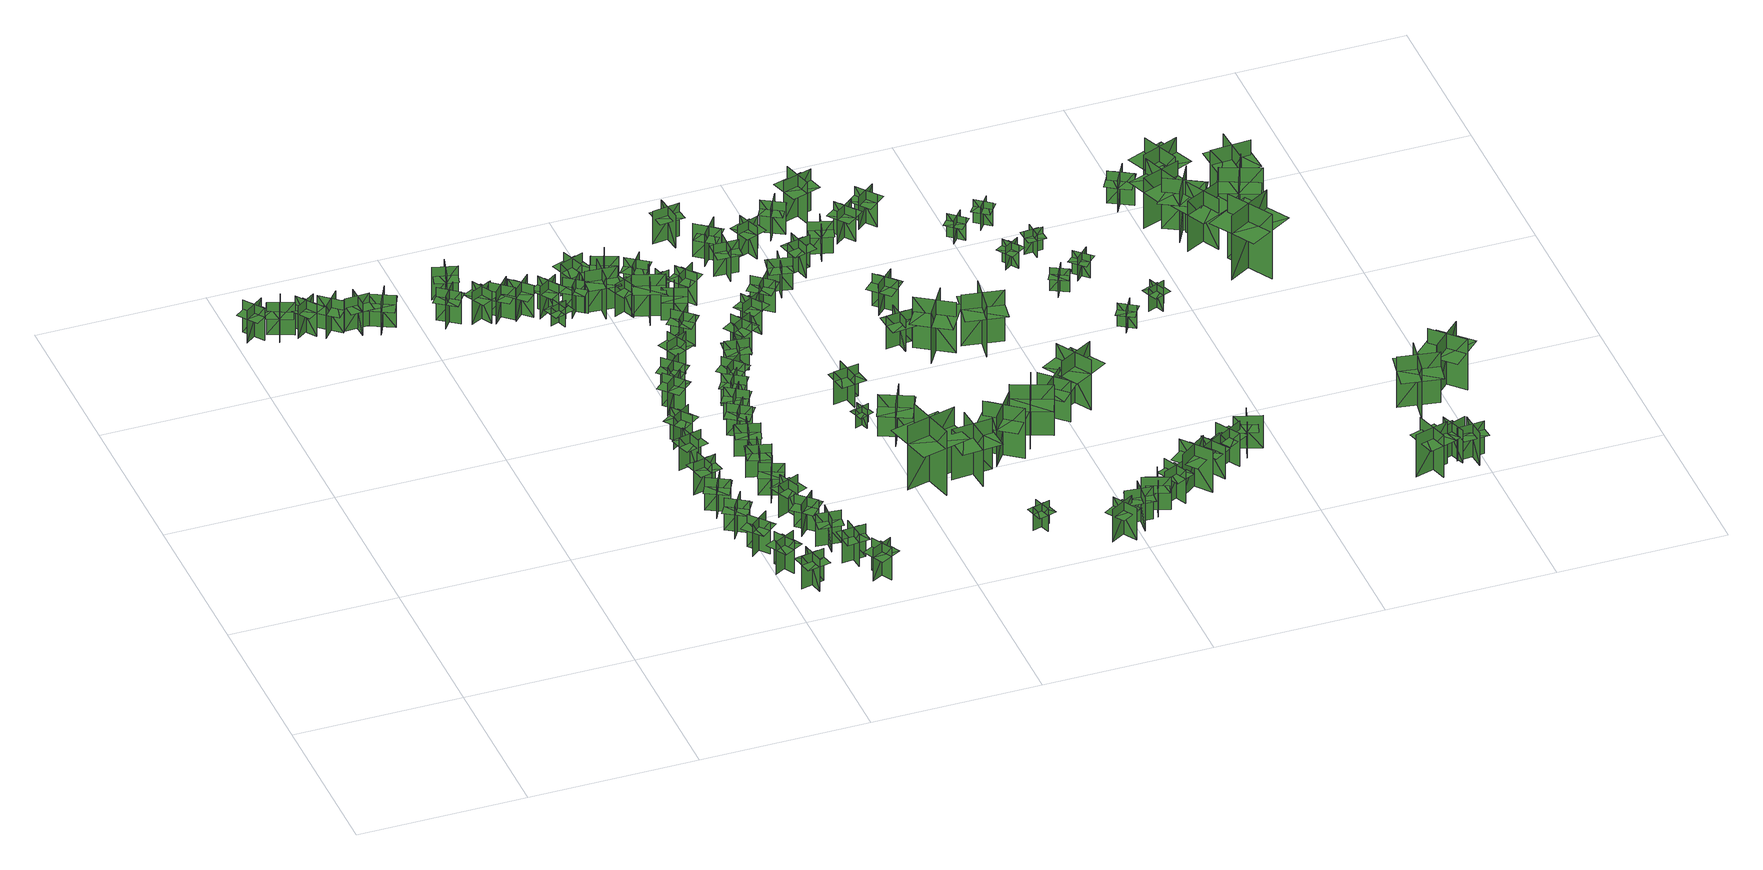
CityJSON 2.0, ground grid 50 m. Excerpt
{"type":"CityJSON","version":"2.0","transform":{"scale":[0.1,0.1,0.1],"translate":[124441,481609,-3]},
"CityObjects":{
"tree1":{"type":"SolitaryVegetationObject","geometry":[{"type":"MultiSurface","lod":"1","boundaries":[[[0,1,2]],[[0,2,3]],[[4,5,6]],[[4,6,7]],[[8,9,10]],[[8,10,11]],[[8,11,12]],[[8,12,13]]]}]},
"tree2":{"type":"SolitaryVegetationObject","geometry":[{"type":"MultiSurface","lod":"1","boundaries":[[[14,15,16]],[[14,16,17]],[[18,19,20]],[[18,20,21]],[[22,23,24]],[[22,24,25]],[[22,25,26]],[[22,26,27]]]}]},
"tree3":{"type":"SolitaryVegetationObject","geometry":[{"type":"MultiSurface","lod":"1","boundaries":[[[28,29,30]],[[28,30,31]],[[32,33,34]],[[32,34,35]],[[36,37,38]],[[36,38,39]],[[36,39,40]],[[36,40,41]]]}]},
"tree4":{"type":"SolitaryVegetationObject","geometry":[{"type":"MultiSurface","lod":"1","boundaries":[[[42,43,44]],[[42,44,45]],[[46,47,48]],[[46,48,49]],[[50,51,52]],[[50,52,53]],[[50,53,54]],[[50,54,55]]]}]},
"tree5":{"type":"SolitaryVegetationObject","geometry":[{"type":"MultiSurface","lod":"1","boundaries":[[[56,57,58]],[[56,58,59]],[[60,61,62]],[[60,62,63]],[[64,65,66]],[[64,66,67]],[[64,67,68]],[[64,68,69]]]}]},
"tree6":{"type":"SolitaryVegetationObject","geometry":[{"type":"MultiSurface","lod":"1","boundaries":[[[70,71,72]],[[70,72,73]],[[74,75,76]],[[74,76,77]],[[78,79,80]],[[78,80,81]],[[78,81,82]],[[78,82,83]]]}]},
"tree7":{"type":"SolitaryVegetationObject","geometry":[{"type":"MultiSurface","lod":"1","boundaries":[[[84,85,86]],[[84,86,87]],[[88,89,90]],[[88,90,91]],[[92,93,94]],[[92,94,95]],[[92,95,96]],[[92,96,97]]]}]},
"tree8":{"type":"SolitaryVegetationObject","geometry":[{"type":"MultiSurface","lod":"1","boundaries":[[[98,99,100]],[[98,100,101]],[[102,103,104]],[[102,104,105]],[[106,107,108]],[[106,108,109]],[[106,109,110]],[[106,110,111]]]}]},
"tree9":{"type":"SolitaryVegetationObject","geometry":[{"type":"MultiSurface","lod":"1","boundaries":[[[112,113,114]],[[112,114,115]],[[116,117,118]],[[116,118,119]],[[120,121,122]],[[120,122,123]],[[120,123,124]],[[120,124,125]]]}]},
"tree10":{"type":"SolitaryVegetationObject","geometry":[{"type":"MultiSurface","lod":"1","boundaries":[[[126,127,128]],[[126,128,129]],[[130,131,132]],[[130,132,133]],[[134,135,136]],[[134,136,137]],[[134,137,138]],[[134,138,139]]]}]},
"tree11":{"type":"SolitaryVegetationObject","geometry":[{"type":"MultiSurface","lod":"1","boundaries":[[[140,141,142]],[[140,142,143]],[[144,145,146]],[[144,146,147]],[[148,149,150]],[[148,150,151]],[[148,151,152]],[[148,152,153]]]}]},
"tree12":{"type":"SolitaryVegetationObject","geometry":[{"type":"MultiSurface","lod":"1","boundaries":[[[154,155,156]],[[154,156,157]],[[158,159,160]],[[158,160,161]],[[162,163,164]],[[162,164,165]],[[162,165,166]],[[162,166,167]]]}]},
"tree13":{"type":"SolitaryVegetationObject","geometry":[{"type":"MultiSurface","lod":"1","boundaries":[[[168,169,170]],[[168,170,171]],[[172,173,174]],[[172,174,175]],[[176,177,178]],[[176,178,179]],[[176,179,180]],[[176,180,181]]]}]},
"tree14":{"type":"SolitaryVegetationObject","geometry":[{"type":"MultiSurface","lod":"1","boundaries":[[[182,183,184]],[[182,184,185]],[[186,187,188]],[[186,188,189]],[[190,191,192]],[[190,192,193]],[[190,193,194]],[[190,194,195]]]}]},
"tree15":{"type":"SolitaryVegetationObject","geometry":[{"type":"MultiSurface","lod":"1","boundaries":[[[196,197,198]],[[196,198,199]],[[200,201,202]],[[200,202,203]],[[204,205,206]],[[204,206,207]],[[204,207,208]],[[204,208,209]]]}]},
"tree16":{"type":"SolitaryVegetationObject","geometry":[{"type":"MultiSurface","lod":"1","boundaries":[[[210,211,212]],[[210,212,213]],[[214,215,216]],[[214,216,217]],[[218,219,220]],[[218,220,221]],[[218,221,222]],[[218,222,223]]]}]},
"tree17":{"type":"SolitaryVegetationObject","geometry":[{"type":"MultiSurface","lod":"1","boundaries":[[[224,225,226]],[[224,226,227]],[[228,229,230]],[[228,230,231]],[[232,233,234]],[[232,234,235]],[[232,235,236]],[[232,236,237]]]}]},
"tree18":{"type":"SolitaryVegetationObject","geometry":[{"type":"MultiSurface","lod":"1","boundaries":[[[238,239,240]],[[238,240,241]],[[242,243,244]],[[242,244,245]],[[246,247,248]],[[246,248,249]],[[246,249,250]],[[246,250,251]]]}]},
"tree19":{"type":"SolitaryVegetationObject","geometry":[{"type":"MultiSurface","lod":"1","boundaries":[[[252,253,254]],[[252,254,255]],[[256,257,258]],[[256,258,259]],[[260,261,262]],[[260,262,263]],[[260,263,264]],[[260,264,265]]]}]},
"tree20":{"type":"SolitaryVegetationObject","geometry":[{"type":"MultiSurface","lod":"1","boundaries":[[[266,267,268]],[[266,268,269]],[[270,271,272]],[[270,272,273]],[[274,275,276]],[[274,276,277]],[[274,277,278]],[[274,278,279]]]}]},
"tree21":{"type":"SolitaryVegetationObject","geometry":[{"type":"MultiSurface","lod":"1","boundaries":[[[280,281,282]],[[280,282,283]],[[284,285,286]],[[284,286,287]],[[288,289,290]],[[288,290,291]],[[288,291,292]],[[288,292,293]]]}]},
"tree22":{"type":"SolitaryVegetationObject","geometry":[{"type":"MultiSurface","lod":"1","boundaries":[[[294,295,296]],[[294,296,297]],[[298,299,300]],[[298,300,301]],[[302,303,304]],[[302,304,305]],[[302,305,306]],[[302,306,307]]]}]},
"tree23":{"type":"SolitaryVegetationObject","geometry":[{"type":"MultiSurface","lod":"1","boundaries":[[[308,309,310]],[[308,310,311]],[[312,313,314]],[[312,314,315]],[[316,317,318]],[[316,318,319]],[[316,319,320]],[[316,320,321]]]}]},
"tree24":{"type":"SolitaryVegetationObject","geometry":[{"type":"MultiSurface","lod":"1","boundaries":[[[322,323,324]],[[322,324,325]],[[326,327,328]],[[326,328,329]],[[330,331,332]],[[330,332,333]],[[330,333,334]],[[330,334,335]]]}]},
"tree25":{"type":"SolitaryVegetationObject","geometry":[{"type":"MultiSurface","lod":"1","boundaries":[[[336,337,338]],[[336,338,339]],[[340,341,342]],[[340,342,343]],[[344,345,346]],[[344,346,347]],[[344,347,348]],[[344,348,349]]]}]},
"tree26":{"type":"SolitaryVegetationObject","geometry":[{"type":"MultiSurface","lod":"1","boundaries":[[[350,351,352]],[[350,352,353]],[[354,355,356]],[[354,356,357]],[[358,359,360]],[[358,360,361]],[[358,361,362]],[[358,362,363]]]}]},
"tree27":{"type":"SolitaryVegetationObject","geometry":[{"type":"MultiSurface","lod":"1","boundaries":[[[364,365,366]],[[364,366,367]],[[368,369,370]],[[368,370,371]],[[372,373,374]],[[372,374,375]],[[372,375,376]],[[372,376,377]]]}]},
"tree28":{"type":"SolitaryVegetationObject","geometry":[{"type":"MultiSurface","lod":"1","boundaries":[[[378,379,380]],[[378,380,381]],[[382,383,384]],[[382,384,385]],[[386,387,388]],[[386,388,389]],[[386,389,390]],[[386,390,391]]]}]},
"tree29":{"type":"SolitaryVegetationObject","geometry":[{"type":"MultiSurface","lod":"1","boundaries":[[[392,393,394]],[[392,394,395]],[[396,397,398]],[[396,398,399]],[[400,401,402]],[[400,402,403]],[[400,403,404]],[[400,404,405]]]}]},
"tree30":{"type":"SolitaryVegetationObject","geometry":[{"type":"MultiSurface","lod":"1","boundaries":[[[406,407,408]],[[406,408,409]],[[410,411,412]],[[410,412,413]],[[414,415,416]],[[414,416,417]],[[414,417,418]],[[414,418,419]]]}]},
"tree31":{"type":"SolitaryVegetationObject","geometry":[{"type":"MultiSurface","lod":"1","boundaries":[[[420,421,422]],[[420,422,423]],[[424,425,426]],[[424,426,427]],[[428,429,430]],[[428,430,431]],[[428,431,432]],[[428,432,433]]]}]},
"tree32":{"type":"SolitaryVegetationObject","geometry":[{"type":"MultiSurface","lod":"1","boundaries":[[[434,435,436]],[[434,436,437]],[[438,439,440]],[[438,440,441]],[[442,443,444]],[[442,444,445]],[[442,445,446]],[[442,446,447]]]}]},
"tree33":{"type":"SolitaryVegetationObject","geometry":[{"type":"MultiSurface","lod":"1","boundaries":[[[448,449,450]],[[448,450,451]],[[452,453,454]],[[452,454,455]],[[456,457,458]],[[456,458,459]],[[456,459,460]],[[456,460,461]]]}]},
"tree34":{"type":"SolitaryVegetationObject","geometry":[{"type":"MultiSurface","lod":"1","boundaries":[[[462,463,464]],[[462,464,465]],[[466,467,468]],[[466,468,469]],[[470,471,472]],[[470,472,473]],[[470,473,474]],[[470,474,475]]]}]},
"tree35":{"type":"SolitaryVegetationObject","geometry":[{"type":"MultiSurface","lod":"1","boundaries":[[[476,477,478]],[[476,478,479]],[[480,481,482]],[[480,482,483]],[[484,485,486]],[[484,486,487]],[[484,487,488]],[[484,488,489]]]}]},
"tree36":{"type":"SolitaryVegetationObject","geometry":[{"type":"MultiSurface","lod":"1","boundaries":[[[490,491,492]],[[490,492,493]],[[494,495,496]],[[494,496,497]],[[498,499,500]],[[498,500,501]],[[498,501,502]],[[498,502,503]]]}]},
"tree37":{"type":"SolitaryVegetationObject","geometry":[{"type":"MultiSurface","lod":"1","boundaries":[[[504,505,506]],[[504,506,507]],[[508,509,510]],[[508,510,511]],[[512,513,514]],[[512,514,515]],[[512,515,516]],[[512,516,517]]]}]},
"tree38":{"type":"SolitaryVegetationObject","geometry":[{"type":"MultiSurface","lod":"1","boundaries":[[[518,519,520]],[[518,520,521]],[[522,523,524]],[[522,524,525]],[[526,527,528]],[[526,528,529]],[[526,529,530]],[[526,530,531]]]}]},
"tree39":{"type":"SolitaryVegetationObject","geometry":[{"type":"MultiSurface","lod":"1","boundaries":[[[532,533,534]],[[532,534,535]],[[536,537,538]],[[536,538,539]],[[540,541,542]],[[540,542,543]],[[540,543,544]],[[540,544,545]]]}]},
"tree40":{"type":"SolitaryVegetationObject","geometry":[{"type":"MultiSurface","lod":"1","boundaries":[[[546,547,548]],[[546,548,549]],[[550,551,552]],[[550,552,553]],[[554,555,556]],[[554,556,557]],[[554,557,558]],[[554,558,559]]]}]},
"tree41":{"type":"SolitaryVegetationObject","geometry":[{"type":"MultiSurface","lod":"1","boundaries":[[[560,561,562]],[[560,562,563]],[[564,565,566]],[[564,566,567]],[[568,569,570]],[[568,570,571]],[[568,571,572]],[[568,572,573]]]}]},
"tree42":{"type":"SolitaryVegetationObject","geometry":[{"type":"MultiSurface","lod":"1","boundaries":[[[574,575,576]],[[574,576,577]],[[578,579,580]],[[578,580,581]],[[582,583,584]],[[582,584,585]],[[582,585,586]],[[582,586,587]]]}]},
"tree43":{"type":"SolitaryVegetationObject","geometry":[{"type":"MultiSurface","lod":"1","boundaries":[[[588,589,590]],[[588,590,591]],[[592,593,594]],[[592,594,595]],[[596,597,598]],[[596,598,599]],[[596,599,600]],[[596,600,601]]]}]},
"tree44":{"type":"SolitaryVegetationObject","geometry":[{"type":"MultiSurface","lod":"1","boundaries":[[[602,603,604]],[[602,604,605]],[[606,607,608]],[[606,608,609]],[[610,611,612]],[[610,612,613]],[[610,613,614]],[[610,614,615]]]}]},
"tree45":{"type":"SolitaryVegetationObject","geometry":[{"type":"MultiSurface","lod":"1","boundaries":[[[616,617,618]],[[616,618,619]],[[620,621,622]],[[620,622,623]],[[624,625,626]],[[624,626,627]],[[624,627,628]],[[624,628,629]]]}]},
"tree46":{"type":"SolitaryVegetationObject","geometry":[{"type":"MultiSurface","lod":"1","boundaries":[[[630,631,632]],[[630,632,633]],[[634,635,636]],[[634,636,637]],[[638,639,640]],[[638,640,641]],[[638,641,642]],[[638,642,643]]]}]},
"tree47":{"type":"SolitaryVegetationObject","geometry":[{"type":"MultiSurface","lod":"1","boundaries":[[[644,645,646]],[[644,646,647]],[[648,649,650]],[[648,650,651]],[[652,653,654]],[[652,654,655]],[[652,655,656]],[[652,656,657]]]}]},
"tree48":{"type":"SolitaryVegetationObject","geometry":[{"type":"MultiSurface","lod":"1","boundaries":[[[658,659,660]],[[658,660,661]],[[662,663,664]],[[662,664,665]],[[666,667,668]],[[666,668,669]],[[666,669,670]],[[666,670,671]]]}]},
"tree49":{"type":"SolitaryVegetationObject","geometry":[{"type":"MultiSurface","lod":"1","boundaries":[[[672,673,674]],[[672,674,675]],[[676,677,678]],[[676,678,679]],[[680,681,682]],[[680,682,683]],[[680,683,684]],[[680,684,685]]]}]},
"tree50":{"type":"SolitaryVegetationObject","geometry":[{"type":"MultiSurface","lod":"1","boundaries":[[[686,687,688]],[[686,688,689]],[[690,691,692]],[[690,692,693]],[[694,695,696]],[[694,696,697]],[[694,697,698]],[[694,698,699]]]}]},
"tree51":{"type":"SolitaryVegetationObject","geometry":[{"type":"MultiSurface","lod":"1","boundaries":[[[700,701,702]],[[700,702,703]],[[704,705,706]],[[704,706,707]],[[708,709,710]],[[708,710,711]],[[708,711,712]],[[708,712,713]]]}]},
"tree52":{"type":"SolitaryVegetationObject","geometry":[{"type":"MultiSurface","lod":"1","boundaries":[[[714,715,716]],[[714,716,717]],[[718,719,720]],[[718,720,721]],[[722,723,724]],[[722,724,725]],[[722,725,726]],[[722,726,727]]]}]},
"tree53":{"type":"SolitaryVegetationObject","geometry":[{"type":"MultiSurface","lod":"1","boundaries":[[[728,729,730]],[[728,730,731]],[[732,733,734]],[[732,734,735]],[[736,737,738]],[[736,738,739]],[[736,739,740]],[[736,740,741]]]}]},
"tree54":{"type":"SolitaryVegetationObject","geometry":[{"type":"MultiSurface","lod":"1","boundaries":[[[742,743,744]],[[742,744,745]],[[746,747,748]],[[746,748,749]],[[750,751,752]],[[750,752,753]],[[750,753,754]],[[750,754,755]]]}]},
"tree55":{"type":"SolitaryVegetationObject","geometry":[{"type":"MultiSurface","lod":"1","boundaries":[[[756,757,758]],[[756,758,759]],[[760,761,762]],[[760,762,763]],[[764,765,766]],[[764,766,767]],[[764,768,769]],[[764,769,765]]]}]},
"tree56":{"type":"SolitaryVegetationObject","geometry":[{"type":"MultiSurface","lod":"1","boundaries":[[[770,771,772]],[[770,772,773]],[[774,775,776]],[[774,776,777]],[[778,779,780]],[[778,780,781]],[[778,781,782]],[[778,782,783]]]}]},
"tree57":{"type":"SolitaryVegetationObject","geometry":[{"type":"MultiSurface","lod":"1","boundaries":[[[784,785,786]],[[784,786,787]],[[788,789,790]],[[788,790,791]],[[792,793,794]],[[792,794,795]],[[792,795,796]],[[792,796,797]]]}]},
"tree58":{"type":"SolitaryVegetationObject","geometry":[{"type":"MultiSurface","lod":"1","boundaries":[[[798,799,800]],[[798,800,801]],[[802,803,804]],[[802,804,805]],[[806,807,808]],[[806,808,809]],[[806,809,810]],[[806,810,811]]]}]},
"tree59":{"type":"SolitaryVegetationObject","geometry":[{"type":"MultiSurface","lod":"1","boundaries":[[[812,813,814]],[[812,814,815]],[[816,817,818]],[[816,818,819]],[[820,821,822]],[[820,822,823]],[[820,823,824]],[[820,824,825]]]}]},
"tree60":{"type":"SolitaryVegetationObject","geometry":[{"type":"MultiSurface","lod":"1","boundaries":[[[826,827,828]],[[826,828,829]],[[830,831,832]],[[830,832,833]],[[834,835,836]],[[834,836,837]],[[834,838,839]],[[834,839,835]]]}]},
"tree61":{"type":"SolitaryVegetationObject","geometry":[{"type":"MultiSurface","lod":"1","boundaries":[[[840,841,842]],[[840,842,843]],[[844,845,846]],[[844,846,847]],[[848,849,850]],[[848,850,851]],[[848,851,852]],[[848,852,853]]]}]},
"tree62":{"type":"SolitaryVegetationObject","geometry":[{"type":"MultiSurface","lod":"1","boundaries":[[[854,855,856]],[[854,856,857]],[[858,859,860]],[[858,860,861]],[[862,863,864]],[[862,864,865]],[[862,865,866]],[[862,866,867]]]}]},
"tree63":{"type":"SolitaryVegetationObject","geometry":[{"type":"MultiSurface","lod":"1","boundaries":[[[868,869,870]],[[868,870,871]],[[872,873,874]],[[872,874,875]],[[876,877,878]],[[876,878,879]],[[876,879,880]],[[876,880,881]]]}]},
"tree64":{"type":"SolitaryVegetationObject","geometry":[{"type":"MultiSurface","lod":"1","boundaries":[[[882,883,884]],[[882,884,885]],[[886,887,888]],[[886,888,889]],[[890,891,892]],[[890,892,893]],[[890,894,895]],[[890,895,891]]]}]},
"tree65":{"type":"SolitaryVegetationObject","geometry":[{"type":"MultiSurface","lod":"1","boundaries":[[[896,897,898]],[[896,898,899]],[[900,901,902]],[[900,902,903]],[[904,905,906]],[[904,906,907]],[[904,907,908]],[[904,908,909]]]}]},
"tree66":{"type":"SolitaryVegetationObject","geometry":[{"type":"MultiSurface","lod":"1","boundaries":[[[910,911,912]],[[910,912,913]],[[914,915,916]],[[914,916,917]],[[918,919,920]],[[918,920,921]],[[918,921,922]],[[918,922,923]]]}]},
"tree67":{"type":"SolitaryVegetationObject","geometry":[{"type":"MultiSurface","lod":"1","boundaries":[[[924,925,926]],[[924,926,927]],[[928,929,930]],[[928,930,931]],[[932,933,934]],[[932,934,935]],[[932,936,937]],[[932,937,933]]]}]},
"tree68":{"type":"SolitaryVegetationObject","geometry":[{"type":"MultiSurface","lod":"1","boundaries":[[[938,939,940]],[[938,940,941]],[[942,943,944]],[[942,944,945]],[[946,947,948]],[[946,948,949]],[[946,949,950]],[[946,950,951]]]}]},
"tree69":{"type":"SolitaryVegetationObject","geometry":[{"type":"MultiSurface","lod":"1","boundaries":[[[952,953,954]],[[952,954,955]],[[956,957,958]],[[956,958,959]],[[960,961,962]],[[960,962,963]],[[960,963,964]],[[960,964,965]]]}]},
"tree70":{"type":"SolitaryVegetationObject","geometry":[{"type":"MultiSurface","lod":"1","boundaries":[[[966,967,968]],[[966,968,969]],[[970,971,972]],[[970,972,973]],[[974,975,976]],[[974,976,977]],[[974,977,978]],[[974,978,979]]]}]},
"tree71":{"type":"SolitaryVegetationObject","geometry":[{"type":"MultiSurface","lod":"1","boundaries":[[[980,981,982]],[[980,982,983]],[[984,985,986]],[[984,986,987]],[[988,989,990]],[[988,990,991]],[[988,991,992]],[[988,992,993]]]}]},
"tree72":{"type":"SolitaryVegetationObject","geometry":[{"type":"MultiSurface","lod":"1","boundaries":[[[994,995,996]],[[994,996,997]],[[998,999,1000]],[[998,1000,1001]],[[1002,1003,1004]],[[1002,1004,1005]],[[1002,1005,1006]],[[1002,1006,1007]]]}]},
"tree73":{"type":"SolitaryVegetationObject","geometry":[{"type":"MultiSurface","lod":"1","boundaries":[[[1008,1009,1010]],[[1008,1010,1011]],[[1012,1013,1014]],[[1012,1014,1015]],[[1016,1017,1018]],[[1016,1018,1019]],[[1016,1020,1021]],[[1016,1021,1017]]]}]},
"tree74":{"type":"SolitaryVegetationObject","geometry":[{"type":"MultiSurface","lod":"1","boundaries":[[[1022,1023,1024]],[[1022,1024,1025]],[[1026,1027,1028]],[[1026,1028,1029]],[[1030,1031,1032]],[[1030,1032,1033]],[[1030,1033,1034]],[[1030,1034,1035]]]}]},
"tree75":{"type":"SolitaryVegetationObject","geometry":[{"type":"MultiSurface","lod":"1","boundaries":[[[1036,1037,1038]],[[1036,1038,1039]],[[1040,1041,1042]],[[1040,1042,1043]],[[1044,1045,1046]],[[1044,1046,1047]],[[1044,1047,1048]],[[1044,1048,1049]]]}]},
"tree76":{"type":"SolitaryVegetationObject","geometry":[{"type":"MultiSurface","lod":"1","boundaries":[[[1050,1051,1052]],[[1050,1052,1053]],[[1054,1055,1056]],[[1054,1056,1057]],[[1058,1059,1060]],[[1058,1060,1061]],[[1058,1062,1063]],[[1058,1063,1059]]]}]},
"tree77":{"type":"SolitaryVegetationObject","geometry":[{"type":"MultiSurface","lod":"1","boundaries":[[[1064,1065,1066]],[[1064,1066,1067]],[[1068,1069,1070]],[[1068,1070,1071]],[[1072,1073,1074]],[[1072,1074,1075]],[[1072,1075,1076]],[[1072,1076,1077]]]}]},
"tree78":{"type":"SolitaryVegetationObject","geometry":[{"type":"MultiSurface","lod":"1","boundaries":[[[1078,1079,1080]],[[1078,1080,1081]],[[1082,1083,1084]],[[1082,1084,1085]],[[1086,1087,1088]],[[1086,1088,1089]],[[1086,1089,1090]],[[1086,1090,1091]]]}]},
"tree79":{"type":"SolitaryVegetationObject","geometry":[{"type":"MultiSurface","lod":"1","boundaries":[[[1092,1093,1094]],[[1092,1094,1095]],[[1096,1097,1098]],[[1096,1098,1099]],[[1100,1101,1102]],[[1100,1102,1103]],[[1100,1103,1104]],[[1100,1104,1105]]]}]},
"tree80":{"type":"SolitaryVegetationObject","geometry":[{"type":"MultiSurface","lod":"1","boundaries":[[[1106,1107,1108]],[[1106,1108,1109]],[[1110,1111,1112]],[[1110,1112,1113]],[[1114,1115,1116]],[[1114,1116,1117]],[[1114,1118,1119]],[[1114,1119,1115]]]}]},
"tree81":{"type":"SolitaryVegetationObject","geometry":[{"type":"MultiSurface","lod":"1","boundaries":[[[1120,1121,1122]],[[1120,1122,1123]],[[1124,1125,1126]],[[1124,1126,1127]],[[1128,1129,1130]],[[1128,1130,1131]],[[1128,1131,1132]],[[1128,1132,1133]]]}]},
"tree82":{"type":"SolitaryVegetationObject","geometry":[{"type":"MultiSurface","lod":"1","boundaries":[[[1134,1135,1136]],[[1134,1136,1137]],[[1138,1139,1140]],[[1138,1140,1141]],[[1142,1143,1144]],[[1142,1144,1145]],[[1142,1146,1147]],[[1142,1147,1143]]]}]},
"tree83":{"type":"SolitaryVegetationObject","geometry":[{"type":"MultiSurface","lod":"1","boundaries":[[[1148,1149,1150]],[[1148,1150,1151]],[[1152,1153,1154]],[[1152,1154,1155]],[[1156,1157,1158]],[[1156,1158,1159]],[[1156,1160,1161]],[[1156,1161,1157]]]}]},
"tree84":{"type":"SolitaryVegetationObject","geometry":[{"type":"MultiSurface","lod":"1","boundaries":[[[1162,1163,1164]],[[1162,1164,1165]],[[1166,1167,1168]],[[1166,1168,1169]],[[1170,1171,1172]],[[1170,1172,1173]],[[1170,1173,1174]],[[1170,1174,1175]]]}]},
"tree85":{"type":"SolitaryVegetationObject","geometry":[{"type":"MultiSurface","lod":"1","boundaries":[[[1176,1177,1178]],[[1176,1178,1179]],[[1180,1181,1182]],[[1180,1182,1183]],[[1184,1185,1186]],[[1184,1186,1187]],[[1184,1188,1189]],[[1184,1189,1185]]]}]},
"tree86":{"type":"SolitaryVegetationObject","geometry":[{"type":"MultiSurface","lod":"1","boundaries":[[[1190,1191,1192]],[[1190,1192,1193]],[[1194,1195,1196]],[[1194,1196,1197]],[[1198,1199,1200]],[[1198,1200,1201]],[[1198,1201,1202]],[[1198,1202,1203]]]}]},
"tree87":{"type":"SolitaryVegetationObject","geometry":[{"type":"MultiSurface","lod":"1","boundaries":[[[1204,1205,1206]],[[1204,1206,1207]],[[1208,1209,1210]],[[1208,1210,1211]],[[1212,1213,1214]],[[1212,1214,1215]],[[1212,1215,1216]],[[1212,1216,1217]]]}]},
"tree88":{"type":"SolitaryVegetationObject","geometry":[{"type":"MultiSurface","lod":"1","boundaries":[[[1218,1219,1220]],[[1218,1220,1221]],[[1222,1223,1224]],[[1222,1224,1225]],[[1226,1227,1228]],[[1226,1228,1229]],[[1226,1229,1230]],[[1226,1230,1231]]]}]},
"tree89":{"type":"SolitaryVegetationObject","geometry":[{"type":"MultiSurface","lod":"1","boundaries":[[[1232,1233,1234]],[[1232,1234,1235]],[[1236,1237,1238]],[[1236,1238,1239]],[[1240,1241,1242]],[[1240,1242,1243]],[[1240,1243,1244]],[[1240,1244,1245]]]}]},
"tree90":{"type":"SolitaryVegetationObject","geometry":[{"type":"MultiSurface","lod":"1","boundaries":[[[1246,1247,1248]],[[1246,1248,1249]],[[1250,1251,1252]],[[1250,1252,1253]],[[1254,1255,1256]],[[1254,1256,1257]],[[1254,1257,1258]],[[1254,1258,1259]]]}]},
"tree91":{"type":"SolitaryVegetationObject","geometry":[{"type":"MultiSurface","lod":"1","boundaries":[[[1260,1261,1262]],[[1260,1262,1263]],[[1264,1265,1266]],[[1264,1266,1267]],[[1268,1269,1270]],[[1268,1270,1271]],[[1268,1271,1272]],[[1268,1272,1273]]]}]},
"tree92":{"type":"SolitaryVegetationObject","geometry":[{"type":"MultiSurface","lod":"1","boundaries":[[[1274,1275,1276]],[[1274,1276,1277]],[[1278,1279,1280]],[[1278,1280,1281]],[[1282,1283,1284]],[[1282,1284,1285]],[[1282,1285,1286]],[[1282,1286,1287]]]}]},
"tree93":{"type":"SolitaryVegetationObject","geometry":[{"type":"MultiSurface","lod":"1","boundaries":[[[1288,1289,1290]],[[1288,1290,1291]],[[1292,1293,1294]],[[1292,1294,1295]],[[1296,1297,1298]],[[1296,1298,1299]],[[1296,1300,1301]],[[1296,1301,1297]]]}]},
"tree94":{"type":"SolitaryVegetationObject","geometry":[{"type":"MultiSurface","lod":"1","boundaries":[[[1302,1303,1304]],[[1302,1304,1305]],[[1306,1307,1308]],[[1306,1308,1309]],[[1310,1311,1312]],[[1310,1312,1313]],[[1310,1313,1314]],[[1310,1314,1315]]]}]},
"tree95":{"type":"SolitaryVegetationObject","geometry":[{"type":"MultiSurface","lod":"1","boundaries":[[[1316,1317,1318]],[[1316,1318,1319]],[[1320,1321,1322]],[[1320,1322,1323]],[[1324,1325,1326]],[[1324,1326,1327]],[[1324,1328,1329]],[[1324,1329,1325]]]}]},
"tree96":{"type":"SolitaryVegetationObject","geometry":[{"type":"MultiSurface","lod":"1","boundaries":[[[1330,1331,1332]],[[1330,1332,1333]],[[1334,1335,1336]],[[1334,1336,1337]],[[1338,1339,1340]],[[1338,1340,1341]],[[1338,1341,1342]],[[1338,1342,1343]]]}]},
"tree97":{"type":"SolitaryVegetationObject","geometry":[{"type":"MultiSurface","lod":"1","boundaries":[[[1344,1345,1346]],[[1344,1346,1347]],[[1348,1349,1350]],[[1348,1350,1351]],[[1352,1353,1354]],[[1352,1354,1355]],[[1352,1356,1357]],[[1352,1357,1353]]]}]},
"tree98":{"type":"SolitaryVegetationObject","geometry":[{"type":"MultiSurface","lod":"1","boundaries":[[[1358,1359,1360]],[[1358,1360,1361]],[[1362,1363,1364]],[[1362,1364,1365]],[[1366,1367,1368]],[[1366,1368,1369]],[[1366,1369,1370]],[[1366,1370,1371]]]}]},
"tree99":{"type":"SolitaryVegetationObject","geometry":[{"type":"MultiSurface","lod":"1","boundaries":[[[1372,1373,1374]],[[1372,1374,1375]],[[1376,1377,1378]],[[1376,1378,1379]],[[1380,1381,1382]],[[1380,1382,1383]],[[1380,1383,1384]],[[1380,1384,1385]]]}]},
"tree100":{"type":"SolitaryVegetationObject","geometry":[{"type":"MultiSurface","lod":"1","boundaries":[[[1386,1387,1388]],[[1386,1388,1389]],[[1390,1391,1392]],[[1390,1392,1393]],[[1394,1395,1396]],[[1394,1396,1397]],[[1394,1397,1398]],[[1394,1398,1399]]]}]},
"tree101":{"type":"SolitaryVegetationObject","geometry":[{"type":"MultiSurface","lod":"1","boundaries":[[[1400,1401,1402]],[[1400,1402,1403]],[[1404,1405,1406]],[[1404,1406,1407]],[[1408,1409,1410]],[[1408,1410,1411]],[[1408,1411,1412]],[[1408,1412,1413]]]}]},
"tree102":{"type":"SolitaryVegetationObject","geometry":[{"type":"MultiSurface","lod":"1","boundaries":[[[1414,1415,1416]],[[1414,1416,1417]],[[1418,1419,1420]],[[1418,1420,1421]],[[1422,1423,1424]],[[1422,1424,1425]],[[1422,1425,1426]],[[1422,1426,1427]]]}]},
"tree103":{"type":"SolitaryVegetationObject","geometry":[{"type":"MultiSurface","lod":"1","boundaries":[[[1428,1429,1430]],[[1428,1430,1431]],[[1432,1433,1434]],[[1432,1434,1435]],[[1436,1437,1438]],[[1436,1438,1439]],[[1436,1439,1440]],[[1436,1440,1441]]]}]},
"tree104":{"type":"SolitaryVegetationObject","geometry":[{"type":"MultiSurface","lod":"1","boundaries":[[[1442,1443,1444]],[[1442,1444,1445]],[[1446,1447,1448]],[[1446,1448,1449]],[[1450,1451,1452]],[[1450,1452,1453]],[[1450,1453,1454]],[[1450,1454,1455]]]}]},
"tree105":{"type":"SolitaryVegetationObject","geometry":[{"type":"MultiSurface","lod":"1","boundaries":[[[1456,1457,1458]],[[1456,1458,1459]],[[1460,1461,1462]],[[1460,1462,1463]],[[1464,1465,1466]],[[1464,1466,1467]],[[1464,1467,1468]],[[1464,1468,1469]]]}]}
},
"vertices":[
[36,1812,10],[79,1754,10],[79,1754,118],[36,1812,118],[29,1760,10],[87,1803,10],[87,1803,118],[29,1760,118],[29,1760,89],[50,1732,89],[107,1775,89],[87,1803,89],[66,1830,89],[9,1788,89],
[93,1779,9],[166,1751,9],[166,1751,117],[93,1779,117],[114,1732,9],[142,1804,9],[142,1804,117],[114,1732,117],[114,1732,87],[150,1718,87],[178,1790,87],[142,1804,87],[106,1818,87],[78,1746,87],
[167,1730,10],[226,1771,10],[226,1771,118],[167,1730,118],[218,1721,10],[177,1780,10],[177,1780,118],[218,1721,118],[218,1721,90],[246,1740,90],[206,1799,90],[177,1780,90],[149,1760,90],[190,1701,90],
[293,1712,10],[234,1762,10],[234,1762,117],[293,1712,117],[289,1764,10],[239,1705,10],[239,1705,117],[289,1764,117],[289,1764,87],[260,1789,87],[209,1730,87],[239,1705,87],[269,1680,87],[319,1739,87],
[298,1716,10],[370,1719,10],[370,1719,119],[298,1716,119],[337,1681,10],[334,1752,10],[334,1752,119],[337,1681,119],[337,1681,90],[371,1682,90],[369,1754,90],[334,1752,90],[300,1751,90],[302,1679,90],
[387,1670,8],[421,1740,8],[421,1740,116],[387,1670,116],[436,1687,8],[366,1721,8],[366,1721,116],[436,1687,116],[436,1687,86],[453,1722,86],[383,1756,86],[366,1721,86],[349,1686,86],[419,1652,86],
[602,1688,11],[560,1630,11],[560,1630,119],[602,1688,119],[550,1679,11],[608,1637,11],[608,1637,119],[550,1679,119],[550,1679,91],[530,1651,91],[588,1609,91],[608,1637,91],[628,1665,91],[570,1707,91],
[1021,374,18],[966,328,18],[966,328,126],[1021,374,126],[969,378,18],[1015,323,18],[1015,323,126],[969,378,126],[969,378,98],[942,356,98],[988,301,98],[1015,323,98],[1041,345,98],[995,400,98],
[1060,264,18],[998,228,18],[998,228,126],[1060,264,126],[1010,277,18],[1045,215,18],[1045,215,126],[1010,277,126],[1010,277,98],[980,260,98],[1015,198,98],[1045,215,98],[1075,232,98],[1040,294,98],
[988,484,18],[950,423,18],[950,423,126],[988,484,126],[937,472,18],[998,434,18],[998,434,126],[937,472,126],[937,472,98],[919,443,98],[980,405,98],[998,434,98],[1016,463,98],[956,501,98],
[1080,110,19],[1065,180,19],[1065,180,127],[1080,110,127],[1108,153,19],[1038,139,19],[1038,139,127],[1108,153,127],[1108,153,99],[1101,187,99],[1031,173,99],[1038,139,99],[1045,105,99],[1115,120,99],
[970,594,18],[937,531,18],[937,531,127],[970,594,127],[920,579,18],[984,545,18],[984,545,127],[920,579,127],[920,579,98],[904,548,98],[968,515,98],[984,545,98],[1000,576,98],[936,609,98],
[568,1762,18],[638,1744,18],[638,1744,126],[568,1762,126],[595,1717,18],[613,1786,18],[613,1786,126],[595,1717,126],[595,1717,97],[628,1708,97],[646,1777,97],[613,1786,97],[580,1795,97],[562,1725,97],
[943,699,19],[959,629,19],[959,629,127],[943,699,127],[916,654,19],[985,671,19],[985,671,127],[916,654,127],[916,654,99],[924,620,99],[993,637,99],[985,671,99],[977,704,99],[908,688,99],
[634,1621,14],[698,1653,14],[698,1653,122],[634,1621,122],[684,1605,14],[651,1669,14],[651,1669,122],[684,1605,122],[684,1605,94],[714,1621,94],[682,1685,94],[651,1669,94],[620,1653,94],[653,1589,94],
[964,747,19],[945,816,19],[945,816,128],[964,747,128],[989,793,19],[920,774,19],[920,774,128],[989,793,128],[989,793,99],[980,826,99],[911,807,99],[920,774,99],[930,741,99],[999,760,99],
[691,1649,15],[750,1598,15],[750,1598,123],[691,1649,123],[695,1597,15],[745,1656,15],[745,1656,123],[695,1597,123],[695,1597,92],[724,1572,92],[774,1630,92],[745,1656,92],[716,1681,92],[665,1622,92],
[990,862,20],[948,920,20],[948,920,128],[990,862,128],[998,913,20],[940,872,20],[940,872,128],[998,913,128],[998,913,100],[978,941,100],[920,900,100],[940,872,100],[960,844,100],[1018,885,100],
[749,1589,16],[803,1644,16],[803,1644,124],[749,1589,124],[800,1589,16],[745,1643,16],[745,1643,124],[800,1589,124],[800,1589,94],[828,1616,94],[773,1671,94],[745,1643,94],[718,1616,94],[773,1561,94],
[1121,419,20],[1174,370,20],[1174,370,128],[1121,419,128],[1124,366,20],[1172,419,20],[1172,419,128],[1124,366,128],[1124,366,99],[1149,343,99],[1198,396,99],[1172,419,99],[1147,442,99],[1098,390,99],
[1175,271,19],[1182,342,19],[1182,342,128],[1175,271,128],[1215,304,19],[1144,311,19],[1144,311,128],[1215,304,128],[1215,304,99],[1218,339,99],[1147,346,99],[1144,311,99],[1140,277,99],[1212,270,99],
[1144,453,20],[1116,519,20],[1116,519,128],[1144,453,128],[1163,502,20],[1097,473,20],[1097,473,128],[1163,502,128],[1163,502,100],[1150,533,100],[1084,505,100],[1097,473,100],[1111,442,100],[1177,470,100],
[1255,220,19],[1184,213,19],[1184,213,128],[1255,220,128],[1215,253,19],[1222,182,19],[1222,182,128],[1215,253,128],[1215,253,99],[1181,250,99],[1187,179,99],[1222,182,99],[1256,185,99],[1249,257,99],
[1129,610,20],[1101,544,20],[1101,544,128],[1129,610,128],[1081,591,20],[1147,562,20],[1147,562,128],[1081,591,128],[1081,591,100],[1067,559,100],[1133,530,100],[1147,562,100],[1160,594,100],[1095,622,100],
[1248,154,19],[1282,91,19],[1282,91,127],[1248,154,127],[1233,104,19],[1296,137,19],[1296,137,127],[1233,104,127],[1233,104,99],[1249,73,99],[1312,107,99],[1296,137,99],[1280,168,99],[1217,134,99],
[1147,661,20],[1077,679,20],[1077,679,128],[1147,661,128],[1120,706,20],[1102,637,20],[1102,637,128],[1120,706,128],[1120,706,100],[1086,715,100],[1069,645,100],[1102,637,100],[1136,628,100],[1153,698,100],
[982,1075,21],[1030,1022,21],[1030,1022,129],[982,1075,129],[979,1023,21],[1033,1071,21],[1033,1071,129],[979,1023,129],[979,1023,101],[1003,997,101],[1056,1045,101],[1033,1071,101],[1009,1096,101],[956,1048,101],
[815,1576,16],[874,1616,16],[874,1616,124],[815,1576,124],[866,1567,16],[826,1626,16],[826,1626,124],[866,1567,124],[866,1567,96],[895,1586,96],[854,1645,96],[826,1626,96],[797,1606,96],[838,1547,96],
[852,1579,8],[852,1579,70],[869,1528,70],[869,1528,8],[884,1562,8],[884,1562,70],[835,1545,70],[835,1545,8],[892,1565,50],[883,1590,50],[822,1569,50],[831,1544,50],[840,1519,50],[900,1539,50],
[1107,736,20],[1126,805,20],[1126,805,128],[1107,736,128],[1152,762,20],[1083,781,20],[1083,781,128],[1152,762,128],[1152,762,100],[1161,795,100],[1092,815,100],[1083,781,100],[1074,748,100],[1143,729,100],
[1056,1145,20],[1006,1094,20],[1006,1094,129],[1056,1145,129],[1004,1144,20],[1056,1094,20],[1056,1094,129],[1004,1144,129],[1004,1144,100],[980,1119,100],[1031,1069,100],[1056,1094,100],[1080,1119,100],[1028,1169,100],
[1149,893,21],[1110,833,21],[1110,833,129],[1149,893,129],[1098,882,21],[1158,843,21],[1158,843,129],[1098,882,129],[1098,882,101],[1079,853,101],[1139,814,101],[1158,843,101],[1177,871,101],[1117,911,101],
[941,1609,13],[899,1551,13],[899,1551,121],[941,1609,121],[890,1600,13],[948,1558,13],[948,1558,121],[890,1600,121],[890,1600,93],[870,1572,93],[928,1530,93],[948,1558,93],[968,1586,93],[910,1628,93],
[1125,904,21],[1164,965,21],[1164,965,129],[1125,904,129],[1176,916,21],[1116,954,21],[1116,954,129],[1176,916,129],[1176,916,101],[1195,945,101],[1134,983,101],[1116,954,101],[1097,925,101],[1158,887,101],
[977,1681,18],[904,1655,18],[904,1655,126],[977,1681,126],[931,1703,18],[956,1630,18],[956,1630,126],[931,1703,126],[931,1703,96],[894,1691,96],[919,1618,96],[956,1630,96],[993,1643,96],[968,1716,96],
[1064,1255,20],[1094,1190,20],[1094,1190,128],[1064,1255,128],[1046,1206,20],[1112,1236,20],[1112,1236,128],[1046,1206,128],[1046,1206,100],[1061,1175,100],[1126,1204,100],[1112,1236,100],[1097,1267,100],[1032,1238,100],
[991,1605,15],[984,1514,15],[984,1514,154],[991,1605,154],[940,1562,15],[1032,1554,15],[1032,1554,154],[940,1562,154],[940,1562,118],[936,1518,118],[1028,1510,118],[1032,1554,118],[1036,1598,118],[944,1606,118],
[1193,978,21],[1133,1017,21],[1133,1017,129],[1193,978,129],[1182,1029,21],[1143,969,21],[1143,969,129],[1182,1029,129],[1182,1029,101],[1153,1048,101],[1114,988,101],[1143,969,101],[1172,951,101],[1211,1011,101],
[1056,1492,17],[1029,1559,17],[1029,1559,125],[1056,1492,125],[1076,1541,17],[1010,1514,17],[1010,1514,125],[1076,1541,125],[1076,1541,97],[1064,1573,97],[997,1546,97],[1010,1514,97],[1023,1482,97],[1089,1509,97],
[1213,1087,22],[1159,1039,22],[1159,1039,130],[1213,1087,130],[1160,1089,22],[1208,1036,22],[1208,1036,130],[1160,1089,130],[1160,1089,102],[1135,1066,102],[1183,1013,102],[1208,1036,102],[1234,1059,102],[1186,1112,102],
[993,1659,19],[1065,1631,19],[1065,1631,127],[993,1659,127],[1014,1612,19],[1042,1684,19],[1042,1684,127],[1014,1612,127],[1014,1612,97],[1050,1597,97],[1078,1670,97],[1042,1684,97],[1006,1698,97],[978,1626,97],
[1161,1352,21],[1115,1297,21],[1115,1297,129],[1161,1352,129],[1109,1347,21],[1164,1301,21],[1164,1301,129],[1109,1347,129],[1109,1347,101],[1087,1321,101],[1142,1275,101],[1164,1301,101],[1186,1328,101],[1131,1374,101],
[1112,1529,18],[1085,1441,18],[1085,1441,157],[1112,1529,157],[1053,1498,18],[1141,1470,18],[1141,1470,157],[1053,1498,157],[1053,1498,120],[1039,1455,120],[1127,1428,120],[1141,1470,120],[1154,1513,120],[1066,1540,120],
[1222,1113,21],[1231,1184,21],[1231,1184,129],[1222,1113,129],[1263,1145,21],[1192,1154,21],[1192,1154,129],[1263,1145,129],[1263,1145,101],[1267,1180,101],[1196,1188,101],[1192,1154,101],[1188,1120,101],[1259,1111,101],
[1134,1580,18],[1076,1622,18],[1076,1622,126],[1134,1580,126],[1125,1632,18],[1083,1574,18],[1083,1574,126],[1125,1632,126],[1125,1632,98],[1097,1652,98],[1055,1594,98],[1083,1574,98],[1111,1554,98],[1153,1612,98],
[1140,1405,20],[1166,1472,20],[1166,1472,128],[1140,1405,128],[1188,1426,20],[1121,1452,20],[1121,1452,128],[1188,1426,128],[1188,1426,100],[1200,1459,100],[1133,1484,100],[1121,1452,100],[1109,1420,100],[1176,1394,100],
[1184,1563,20],[1135,1550,20],[1135,1550,97],[1184,1563,97],[1152,1582,20],[1165,1532,20],[1165,1532,97],[1152,1582,97],[1152,1582,77],[1128,1576,77],[1141,1526,77],[1165,1532,77],[1189,1539,77],[1176,1588,77],
[1306,1256,22],[1246,1218,22],[1246,1218,130],[1306,1256,130],[1255,1267,22],[1293,1207,22],[1293,1207,130],[1255,1267,130],[1255,1267,102],[1226,1248,102],[1264,1188,102],[1293,1207,102],[1322,1225,102],[1284,1286,102],
[1236,1482,19],[1192,1538,19],[1192,1538,127],[1236,1482,127],[1242,1534,19],[1186,1490,19],[1186,1490,127],[1242,1534,127],[1242,1534,99],[1220,1561,99],[1164,1517,99],[1186,1490,99],[1207,1463,99],[1263,1507,99],
[1525,561,17],[1563,411,17],[1563,411,233],[1525,561,233],[1472,473,17],[1622,511,17],[1622,511,233],[1472,473,233],[1472,473,172],[1491,398,172],[1641,435,172],[1622,511,172],[1603,586,172],[1453,548,172],
[1467,774,23],[1452,816,23],[1452,816,85],[1467,774,85],[1480,801,23],[1438,786,23],[1438,786,85],[1480,801,85],[1480,801,67],[1472,821,67],[1430,807,67],[1438,786,67],[1445,765,67],[1487,780,67],
[1302,1299,22],[1362,1337,22],[1362,1337,130],[1302,1299,130],[1353,1288,22],[1314,1348,22],[1314,1348,130],[1353,1288,130],[1353,1288,102],[1382,1306,102],[1344,1367,102],[1314,1348,102],[1285,1330,102],[1324,1269,102],
[1500,929,20],[1423,916,20],[1423,916,128],[1500,929,128],[1458,959,20],[1471,882,20],[1471,882,128],[1458,959,128],[1458,959,97],[1420,952,97],[1433,876,97],[1471,882,97],[1509,889,97],[1496,965,97],
[1512,671,20],[1554,761,20],[1554,761,159],[1512,671,159],[1574,693,20],[1484,735,20],[1484,735,159],[1574,693,159],[1574,693,120],[1595,738,120],[1505,780,120],[1484,735,120],[1463,690,120],[1553,648,120],
[1223,1790,21],[1305,1801,21],[1305,1801,131],[1223,1790,131],[1275,1751,21],[1264,1833,21],[1264,1833,131],[1275,1751,131],[1230,1791,103],[1305,1801,103],[1301,1833,103],[1226,1824,103],[1234,1759,103],[1309,1768,103],
[1778,188,19],[1725,172,19],[1725,172,96],[1778,188,96],[1745,206,19],[1762,153,19],[1762,153,96],[1745,206,96],[1745,206,74],[1719,198,74],[1735,145,74],[1762,153,74],[1788,161,74],[1772,214,74],
[1722,482,19],[1601,473,19],[1601,473,188],[1722,482,188],[1661,535,19],[1670,414,19],[1670,414,188],[1661,535,188],[1661,535,141],[1601,531,141],[1609,409,141],[1670,414,141],[1731,418,141],[1722,539,141],
[1419,1421,23],[1374,1366,23],[1374,1366,131],[1419,1421,131],[1367,1416,23],[1423,1370,23],[1423,1370,131],[1367,1416,131],[1367,1416,103],[1345,1389,103],[1401,1343,103],[1423,1370,103],[1445,1397,103],[1389,1442,103],
[1364,1625,21],[1361,1553,21],[1361,1553,129],[1364,1625,129],[1326,1589,21],[1397,1587,21],[1397,1587,129],[1326,1589,129],[1326,1589,101],[1324,1555,101],[1396,1552,101],[1397,1587,101],[1399,1621,101],[1327,1624,101],
[1370,1707,21],[1319,1642,21],[1319,1642,131],[1370,1707,131],[1305,1699,21],[1370,1648,21],[1370,1648,131],[1305,1699,131],[1365,1702,102],[1319,1642,102],[1344,1622,102],[1391,1682,102],[1340,1722,102],[1293,1663,102],
[1507,1458,21],[1437,1472,21],[1437,1472,129],[1507,1458,129],[1478,1501,21],[1464,1431,21],[1464,1431,129],[1478,1501,129],[1478,1501,101],[1444,1508,101],[1430,1437,101],[1464,1431,101],[1498,1424,101],[1512,1494,101],
[1726,565,21],[1823,492,21],[1823,492,190],[1726,565,190],[1737,485,21],[1810,582,21],[1810,582,190],[1737,485,190],[1737,485,143],[1786,448,143],[1858,546,143],[1810,582,143],[1761,619,143],[1688,521,143],
[1417,1646,22],[1484,1670,22],[1484,1670,130],[1417,1646,130],[1465,1624,22],[1440,1691,22],[1440,1691,130],[1465,1624,130],[1465,1624,102],[1497,1636,102],[1472,1703,102],[1440,1691,102],[1407,1679,102],[1432,1612,102],
[1911,47,18],[1982,90,18],[1982,90,127],[1911,47,127],[1975,32,18],[1932,102,18],[1932,102,127],[1975,32,127],[1917,50,99],[1982,90,99],[1965,118,99],[1900,78,99],[1935,23,99],[1999,62,99],
[1559,1492,23],[1542,1562,23],[1542,1562,131],[1559,1492,131],[1586,1537,23],[1516,1520,23],[1516,1520,131],[1586,1537,131],[1586,1537,103],[1578,1571,103],[1508,1553,103],[1516,1520,103],[1525,1487,103],[1594,1504,103],
[1693,1075,22],[1684,1152,22],[1684,1152,130],[1693,1075,130],[1725,1115,22],[1648,1106,22],[1648,1106,130],[1725,1115,130],[1725,1115,100],[1721,1154,100],[1644,1145,100],[1648,1106,100],[1653,1068,100],[1730,1077,100],
[1968,110,22],[2050,103,22],[2050,103,132],[1968,110,132],[2010,60,22],[2018,143,22],[2018,143,132],[2010,60,132],[1975,110,104],[2050,103,104],[2053,135,104],[1978,142,104],[1972,77,104],[2047,70,104],
[1895,643,22],[1851,529,22],[1851,529,191],[1895,643,191],[1821,611,22],[1934,566,22],[1934,566,191],[1821,611,191],[1821,611,144],[1798,554,144],[1912,510,144],[1934,566,144],[1956,623,144],[1843,667,144],
[1579,1704,21],[1517,1740,21],[1517,1740,129],[1579,1704,129],[1565,1755,21],[1530,1692,21],[1530,1692,129],[1565,1755,129],[1565,1755,101],[1535,1772,101],[1500,1710,101],[1530,1692,101],[1559,1675,101],[1595,1738,101],
[1818,1018,25],[1716,1083,25],[1716,1083,194],[1818,1018,194],[1801,1097,25],[1736,994,25],[1736,994,194],[1801,1097,194],[1801,1097,147],[1750,1129,147],[1685,1027,147],[1736,994,147],[1788,961,147],[1853,1064,147],
[1679,1300,30],[1734,1245,30],[1734,1245,137],[1679,1300,137],[1679,1248,30],[1734,1302,30],[1734,1302,137],[1679,1248,137],[1679,1248,107],[1706,1220,107],[1761,1275,107],[1734,1302,107],[1707,1330,107],[1651,1276,107],
[1600,1594,24],[1669,1574,24],[1669,1574,132],[1600,1594,132],[1625,1548,24],[1645,1617,24],[1645,1617,132],[1625,1548,132],[1625,1548,104],[1659,1539,104],[1678,1608,104],[1645,1617,104],[1612,1626,104],[1592,1557,104],
[2093,188,20],[2067,110,20],[2067,110,129],[2093,188,129],[2035,159,20],[2113,132,20],[2113,132,129],[2035,159,129],[2091,182,101],[2067,110,101],[2098,99,101],[2122,171,101],[2060,192,101],[2036,120,101],
[1990,672,26],[1923,599,26],[1923,599,165],[1990,672,165],[1924,670,26],[1997,602,26],[1997,602,165],[1924,670,165],[1924,670,126],[1890,633,126],[1964,566,126],[1997,602,126],[2031,639,126],[1958,706,126],
[1626,1820,21],[1652,1732,21],[1652,1732,160],[1626,1820,160],[1594,1760,21],[1682,1787,21],[1682,1787,160],[1594,1760,160],[1594,1760,123],[1607,1718,123],[1695,1745,123],[1682,1787,123],[1669,1830,123],[1581,1803,123],
[2126,221,18],[2161,147,18],[2161,147,128],[2126,221,128],[2104,160,18],[2179,195,18],[2179,195,128],[2104,160,128],[2129,215,100],[2161,147,100],[2191,161,100],[2158,229,100],[2099,201,100],[2132,133,100],
[1693,1609,25],[1750,1652,25],[1750,1652,133],[1693,1609,133],[1744,1602,25],[1701,1659,25],[1701,1659,133],[1744,1602,133],[1744,1602,105],[1772,1623,105],[1729,1680,105],[1701,1659,105],[1674,1638,105],[1717,1581,105],
[1909,1092,24],[1890,972,24],[1890,972,194],[1909,1092,194],[1843,1045,24],[1963,1025,24],[1963,1025,194],[1843,1045,194],[1843,1045,146],[1833,985,146],[1953,965,146],[1963,1025,146],[1973,1085,146],[1853,1105,146],
[1989,652,29],[2093,714,29],[2093,714,198],[1989,652,198],[2067,632,29],[2005,736,29],[2005,736,198],[2067,632,198],[2067,632,151],[2120,663,151],[2058,767,151],[2005,736,151],[1953,705,151],[2015,601,151],
[2164,178,17],[2248,244,17],[2248,244,158],[2164,178,158],[2248,169,17],[2182,252,17],[2182,252,158],[2248,169,158],[2172,184,121],[2248,244,121],[2221,277,121],[2145,216,121],[2198,151,121],[2274,212,121],
[1772,1651,25],[1828,1696,25],[1828,1696,134],[1772,1651,134],[1824,1646,25],[1779,1702,25],[1779,1702,134],[1824,1646,134],[1824,1646,105],[1851,1667,105],[1806,1723,105],[1779,1702,105],[1752,1680,105],[1797,1624,105],
[2301,214,19],[2257,283,19],[2257,283,129],[2301,214,129],[2315,278,19],[2245,233,19],[2245,233,129],[2315,278,129],[2297,220,101],[2257,283,101],[2229,266,101],[2270,202,101],[2325,237,101],[2284,301,101],
[2380,312,18],[2309,270,18],[2309,270,128],[2380,312,128],[2317,328,18],[2359,257,18],[2359,257,128],[2317,328,128],[2374,309,100],[2309,270,100],[2326,242,100],[2391,280,100],[2357,337,100],[2292,298,100],
[1991,1499,24],[2027,1541,24],[2027,1541,101],[1991,1499,101],[2028,1502,24],[1986,1538,24],[1986,1538,101],[2028,1502,101],[2028,1502,80],[2046,1523,80],[2004,1559,80],[1986,1538,80],[1968,1517,80],[2010,1481,80],
[2391,283,20],[2417,361,20],[2417,361,129],[2391,283,129],[2449,312,20],[2371,338,20],[2371,338,129],[2449,312,129],[2393,289,101],[2417,361,101],[2386,371,101],[2362,300,101],[2424,279,101],[2448,351,101],
[2081,1334,25],[2127,1365,25],[2127,1365,102],[2081,1334,102],[2117,1327,25],[2086,1373,25],[2086,1373,102],[2117,1327,102],[2117,1327,80],[2140,1343,80],[2109,1389,80],[2086,1373,80],[2063,1358,80],[2094,1312,80],
[2197,1215,23],[2171,1166,23],[2171,1166,100],[2197,1215,100],[2161,1204,23],[2210,1178,23],[2210,1178,100],[2161,1204,100],[2161,1204,79],[2148,1180,79],[2197,1154,79],[2210,1178,79],[2223,1203,79],[2174,1229,79],
[2122,1545,21],[2078,1578,21],[2078,1578,98],[2122,1545,98],[2117,1582,21],[2084,1537,21],[2084,1537,98],[2117,1582,98],[2117,1582,77],[2094,1598,77],[2062,1553,77],[2084,1537,77],[2106,1521,77],[2139,1565,77],
[2286,944,24],[2314,992,24],[2314,992,101],[2286,944,101],[2321,953,24],[2274,982,24],[2274,982,101],[2321,953,101],[2321,953,80],[2336,977,80],[2288,1005,80],[2274,982,80],[2260,958,80],[2307,929,80],
[2180,1416,22],[2184,1361,22],[2184,1361,98],[2180,1416,98],[2156,1388,22],[2211,1392,22],[2211,1392,98],[2156,1388,98],[2156,1388,77],[2158,1361,77],[2213,1365,77],[2211,1392,77],[2209,1420,77],[2154,1416,77],
[2249,1220,22],[2288,1260,22],[2288,1260,99],[2249,1220,99],[2286,1221,22],[2247,1259,22],[2247,1259,99],[2286,1221,99],[2286,1221,77],[2306,1241,77],[2266,1279,77],[2247,1259,77],[2227,1240,77],[2267,1201,77],
[2416,1003,23],[2396,1055,23],[2396,1055,100],[2416,1003,100],[2431,1037,23],[2380,1017,23],[2380,1017,100],[2431,1037,100],[2431,1037,79],[2421,1062,79],[2370,1042,79],[2380,1017,79],[2390,991,79],[2441,1011,79],
[2832,114,19],[2862,12,19],[2862,12,160],[2832,114,160],[2793,40,19],[2895,70,19],[2895,70,160],[2793,40,160],[2835,106,124],[2862,12,124],[2903,24,124],[2875,117,124],[2795,94,124],[2822,0,124],
[2451,1533,23],[2518,1495,23],[2518,1495,131],[2451,1533,131],[2464,1483,23],[2503,1551,23],[2503,1551,131],[2464,1483,131],[2464,1483,101],[2498,1464,101],[2536,1531,101],[2503,1551,101],[2469,1570,101],[2431,1503,101],
[2933,52,23],[2905,129,23],[2905,129,132],[2933,52,132],[2961,111,23],[2883,83,23],[2883,83,132],[2961,111,132],[2931,58,104],[2905,129,104],[2874,118,104],[2900,47,104],[2962,70,104],[2936,141,104],
[2582,1354,23],[2540,1468,23],[2540,1468,193],[2582,1354,193],[2617,1427,23],[2503,1385,23],[2503,1385,193],[2617,1427,193],[2617,1427,145],[2596,1484,145],[2482,1442,145],[2503,1385,145],[2524,1328,145],[2638,1370,145],
[2923,70,20],[3005,76,20],[3005,76,130],[2923,70,130],[2973,28,20],[2966,110,20],[2966,110,130],[2973,28,130],[2930,70,102],[3005,76,102],[3003,109,102],[2927,103,102],[2932,38,102],[3008,44,102],
[2550,1369,23],[2656,1310,23],[2656,1310,192],[2550,1369,192],[2572,1291,23],[2631,1398,23],[2631,1398,192],[2572,1291,192],[2572,1291,145],[2625,1262,145],[2684,1368,145],[2631,1398,145],[2577,1427,145],[2518,1321,145],
[2661,1223,22],[2606,1332,22],[2606,1332,191],[2661,1223,191],[2687,1300,22],[2578,1245,22],[2578,1245,191],[2687,1300,191],[2687,1300,144],[2660,1354,144],[2551,1300,144],[2578,1245,144],[2605,1191,144],[2714,1245,144],
[2923,409,20],[2903,289,20],[2903,289,189],[2923,409,189],[2857,362,20],[2977,342,20],[2977,342,189],[2857,362,189],[2857,362,142],[2847,302,142],[2967,282,142],[2977,342,142],[2987,402,142],[2867,422,142],
[2670,1179,20],[2750,1046,20],[2750,1046,236],[2670,1179,236],[2644,1079,20],[2777,1159,20],[2777,1159,236],[2644,1079,236],[2644,1079,176],[2684,1013,176],[2817,1093,176],[2777,1159,176],[2737,1225,176],[2604,1145,176],
[2573,1563,20],[2620,1451,20],[2620,1451,190],[2573,1563,190],[2542,1489,20],[2654,1535,20],[2654,1535,190],[2542,1489,190],[2542,1489,142],[2565,1432,142],[2678,1479,142],[2654,1535,142],[2631,1592,142],[2518,1545,142],
[2987,468,12],[3071,381,12],[3071,381,181],[2987,468,181],[2985,387,12],[3072,472,12],[3072,472,181],[2985,387,181],[2985,387,134],[3027,343,134],[3115,428,134],[3072,472,134],[3030,515,134],[2943,431,134],
[2713,1363,22],[2826,1316,22],[2826,1316,191],[2713,1363,191],[2744,1288,22],[2791,1400,22],[2791,1400,191],[2744,1288,191],[2744,1288,144],[2800,1264,144],[2847,1376,144],[2791,1400,144],[2735,1424,144],[2688,1311,144],
[2840,1451,21],[2719,1444,21],[2719,1444,191],[2840,1451,191],[2780,1505,21],[2787,1384,21],[2787,1384,191],[2780,1505,191],[2780,1505,143],[2719,1501,143],[2727,1380,143],[2787,1384,143],[2848,1388,143],[2841,1509,143]
]}
